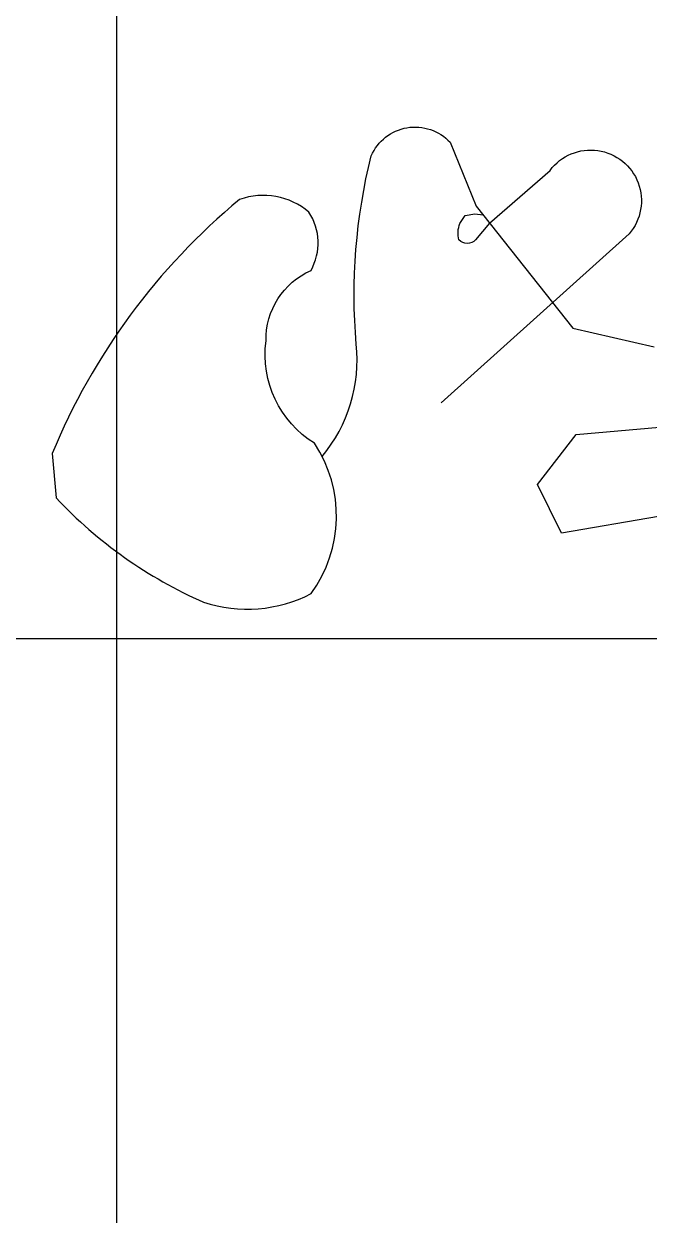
# Model space of a CAD drawing. Header units: millimetres. Extents: x 806395 to 2097197, y -233789 to 193681.
# Drawn here: x 2082130 to 2082538, y -142910 to -142132 of the extents above; entities that cross this region are included whole.
import ezdxf

# ---------------------------------------------------------------- set-up
doc = ezdxf.new("R2010")
doc.units = ezdxf.units.MM

# ---------------------------------------------------------------- blocks, each defined once
blk = doc.blocks.new('ntnntyht')
at = {"lineweight": 25, "ltscale": 15}
for p, q in [((1987891.97, -44360.75), (1987891.97, -50104.72)), ((1983723.19, -47491.32), (1990506.68, -47491.32))]:
    blk.add_line(p, q, dxfattribs=at)
at = {"color": 7, "lineweight": 30}
for points in [[(1988137.39, -47196.44), (1988203.39, -47279.54), (1988258.84, -47292.33)], [(1988261.69, -47408.12), (1988195.57, -47419.49), (1988179.22, -47386.1), (1988205.53, -47352), (1988311.45, -47342.77)]]:
    blk.add_lwpolyline(points, dxfattribs=at)
at = {"lineweight": 30}
for points in [[(1988032.32, -47367.07, 0.20271), (1988055.61, -47290.56, -0.083217), (1988065.84, -47161.97, -0.540975), (1988119.53, -47152.74), (1988137.39, -47196.44)], [(1988146.47, -47207.88), (1988187.75, -47171.92, -1.034501), (1988241.7, -47215.24), (1988113.51, -47330.45)], [(1987994.04, -47288.31, -0.300634), (1988024.72, -47240.12, 0.28025), (1988023.3, -47200.42, 0.268779), (1987976.01, -47191.83, 0.122192), (1987848.18, -47365.15), (1987850.93, -47395.39, 0.09999), (1987951.45, -47466.54, 0.200398), (1988024.87, -47460.66, 0.312914), (1988027.1, -47358.11, -0.293794), (1987994.04, -47288.31)], [(1988146.47, -47207.88), (1988136.89, -47219.31, -0.434294), (1988125.64, -47219.31, -0.160262), (1988126.27, -47208.13), (1988129.91, -47202.68), (1988136.38, -47201.59), (1988142.1, -47202.37)]]:
    blk.add_lwpolyline(points, format="xyb", dxfattribs=at)

msp = doc.modelspace()

# ---------------------------------------------------------------- block references
at = {"color": 3, "xscale": 0.9573202276254527, "yscale": 0.9573202276254527, "zscale": 0.9573202276254527}
msp.add_blockref('ntnntyht', (179141.232, -97069.001), dxfattribs=at)

doc.saveas('drawing.dxf')
